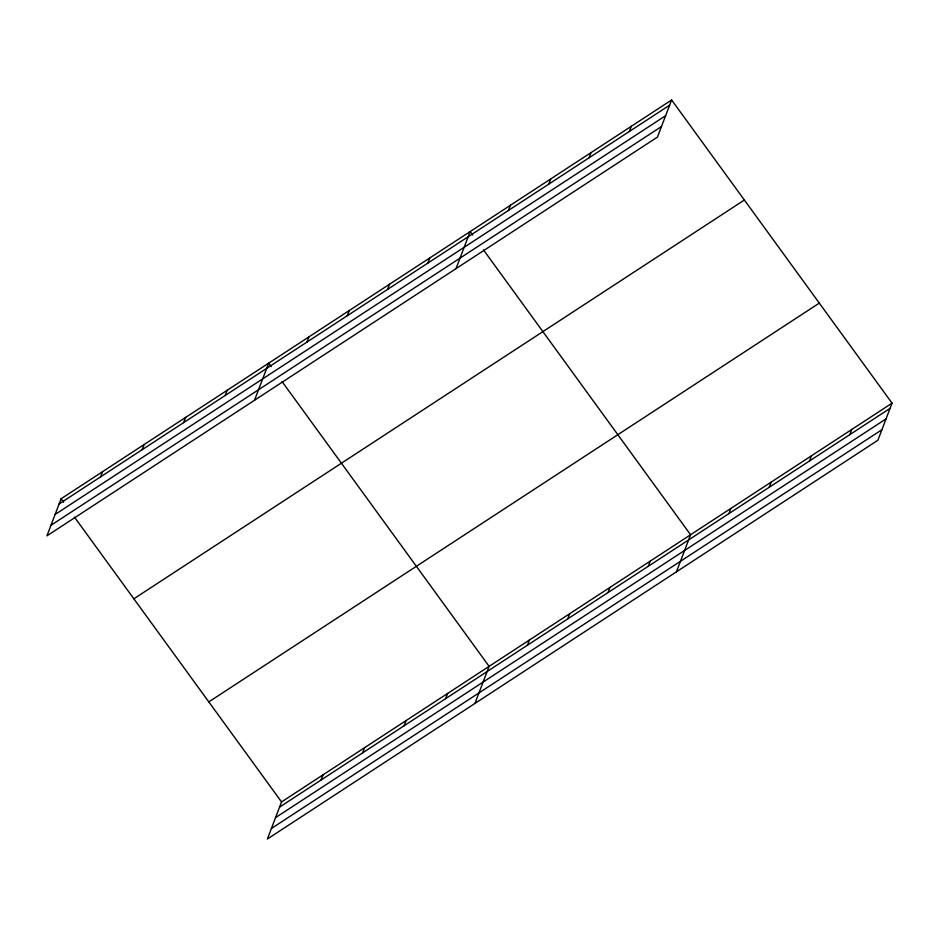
<?xml version="1.0" encoding="UTF-8"?>
<svg xmlns="http://www.w3.org/2000/svg" width="939" height="939" viewBox="0 0 939 939"><rect width="100%" height="100%" fill="white"/><g stroke="black" fill="none" stroke-linecap="round" stroke-linejoin="round"><path stroke-width="1.41" d="M671.62 99.98L61.105 498.762L46.95 535.84L657.453 137.071L671.62 99.98L892.05 403.16L877.895 440.238L267.38 839.02L281.547 801.929L892.05 403.16M100.637 476.836L102.621 471.636M142.153 449.711L144.137 444.523M183.668 422.597L185.652 417.409M225.184 395.483L227.168 390.295M254.516 400.26L268.683 363.17L271.195 366.621M306.994 342.042L308.978 336.855M347.289 315.727L349.273 310.539M387.584 289.412L389.556 284.224M427.867 263.084L429.851 257.896M455.99 268.66L470.146 231.581L472.657 235.032M508.457 210.453L510.44 205.265M321.079 780.004L323.063 774.816M548.752 184.138L550.735 178.938M589.046 157.811L591.03 152.623M362.595 752.89L364.578 747.702M629.341 131.495L631.325 126.307M404.11 725.777L406.094 720.589M445.626 698.663L447.598 693.463M474.958 703.428L489.113 666.35L282.064 381.574M527.425 645.222L529.408 640.034M567.719 618.907L569.703 613.719M608.014 592.579L609.998 587.391M648.309 566.264L650.293 561.076M676.42 571.839L690.588 534.761L483.526 249.985M728.899 513.633L730.882 508.433M769.194 487.306L771.165 482.118M809.477 460.99L811.46 455.802M849.772 434.675L851.755 429.475M59.122 503.95L669.636 105.18M55.108 514.478L665.61 115.697M50.964 525.312L661.479 126.542M133.854 598.8L744.357 200.03M208.798 701.891L819.301 303.109M279.564 807.129L890.066 408.348M275.55 817.646L886.052 418.876M271.406 828.491L881.909 429.722M61.105 498.762L63.617 502.212M74.486 517.154L281.547 801.929"/></g></svg>
